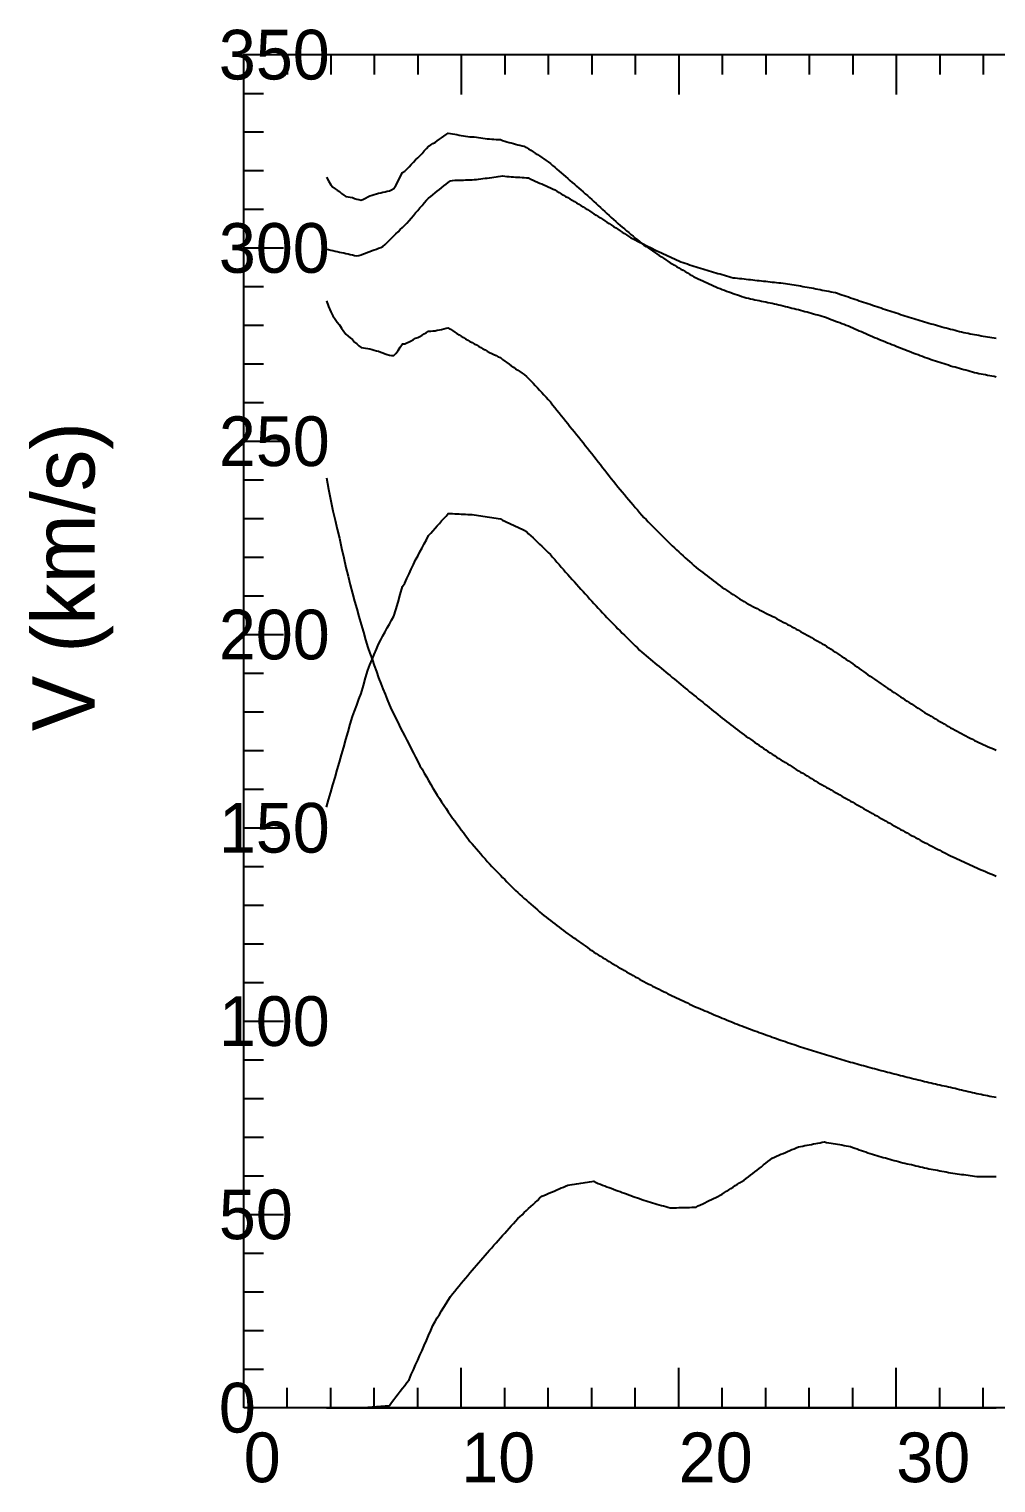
# Model space of a CAD drawing. Extents: x -35 to 291, y -35 to 244.
# Drawn here: x -34.5 to 121, y -12.1 to 221.9 of the extents above; entities that cross this region are included whole.
import ezdxf

# ---------------------------------------------------------------- set-up
doc = ezdxf.new("R2010")
doc.units = 0

msp = doc.modelspace()

# ---------------------------------------------------------------- linework, layer by layer
at = {"color": 0}
for p, q in [((7, 217.81), (7, 214.61)), ((14, 217.81), (14, 214.61)), ((21, 217.81), (21, 214.61)), ((28, 217.81), (28, 214.61)), ((35, 217.81), (35, 211.41)), ((42, 217.81), (42, 214.61)), ((49, 217.81), (49, 214.61)), ((56, 217.81), (56, 214.61)), ((63, 217.81), (63, 214.61)), ((70, 217.81), (70, 211.41)), ((77, 217.81), (77, 214.61)), ((84, 217.81), (84, 214.61)), ((91, 217.81), (91, 214.61)), ((98, 217.81), (98, 214.61)), ((105, 217.81), (105, 211.41)), ((112, 217.81), (112, 214.61)), ((119, 217.81), (119, 214.61)), ((0, 211.58), (3.2, 211.58)), ((0, 205.36), (3.2, 205.36)), ((0, 199.14), (3.2, 199.14)), ((0, 192.91), (3.2, 192.91)), ((0, 186.69), (6.4, 186.69)), ((0, 180.47), (3.2, 180.47)), ((0, 174.25), (3.2, 174.25)), ((0, 168.02), (3.2, 168.02)), ((0, 161.8), (3.2, 161.8)), ((0, 155.58), (6.4, 155.58)), ((0, 149.35), (3.2, 149.35)), ((0, 143.13), (3.2, 143.13)), ((0, 136.91), (3.2, 136.91)), ((0, 130.68), (3.2, 130.68)), ((0, 124.46), (6.4, 124.46)), ((0, 118.24), (3.2, 118.24)), ((0, 112.01), (3.2, 112.01)), ((0, 105.79), (3.2, 105.79)), ((0, 99.57), (3.2, 99.57)), ((0, 93.35), (6.4, 93.35)), ((0, 87.12), (3.2, 87.12)), ((0, 80.9), (3.2, 80.9)), ((0, 74.68), (3.2, 74.68)), ((0, 68.45), (3.2, 68.45)), ((0, 62.23), (6.4, 62.23)), ((0, 56.01), (3.2, 56.01)), ((0, 49.78), (3.2, 49.78)), ((0, 43.56), (3.2, 43.56)), ((0, 37.34), (3.2, 37.34)), ((0, 31.12), (6.4, 31.12)), ((0, 24.89), (3.2, 24.89)), ((0, 18.67), (3.2, 18.67)), ((0, 12.45), (3.2, 12.45)), ((0, 6.22), (3.2, 6.22)), ((35, 0), (35, 6.4)), ((70, 0), (70, 6.4)), ((105, 0), (105, 6.4)), ((7, 0), (7, 3.2)), ((14, 0), (14, 3.2)), ((21, 0), (21, 3.2)), ((28, 0), (28, 3.2)), ((42, 0), (42, 3.2)), ((49, 0), (49, 3.2)), ((56, 0), (56, 3.2)), ((63, 0), (63, 3.2)), ((77, 0), (77, 3.2)), ((84, 0), (84, 3.2)), ((91, 0), (91, 3.2)), ((98, 0), (98, 3.2)), ((112, 0), (112, 3.2)), ((119, 0), (119, 3.2))]:
    msp.add_line(p, q, dxfattribs=at)
msp.add_lwpolyline([(0, 0), (0, 217.81), (280, 217.81), (280, 0)], close=True, dxfattribs=at)
at = {"color": 5}
for points in [[(13.3, 198.11), (13.65, 197.48), (14, 196.87), (14.35, 196.45), (14.7, 196.2), (15.05, 195.97), (15.4, 195.76), (15.75, 195.45), (16.1, 195.19), (16.45, 194.96), (16.8, 194.9), (17.15, 194.85), (17.5, 194.81), (17.85, 194.63), (18.2, 194.54), (18.55, 194.47), (18.9, 194.4), (19.25, 194.57), (19.6, 194.73), (19.95, 194.9), (20.3, 195.09), (20.65, 195.18), (21, 195.28), (21.35, 195.39), (21.7, 195.5), (22.05, 195.59), (22.4, 195.66), (22.75, 195.73), (23.1, 195.81), (23.45, 195.89), (23.8, 196.04), (24.15, 196.25), (24.5, 196.74), (24.85, 197.44), (25.2, 198.14), (25.55, 198.86), (25.9, 199.04), (26.25, 199.39), (26.6, 199.75), (26.95, 200.12), (27.3, 200.51), (27.65, 200.9), (28, 201.18), (28.35, 201.51), (28.7, 201.91), (29.05, 202.3), (29.4, 202.7), (29.75, 203.1), (30.1, 203.29), (30.45, 203.49), (30.8, 203.69), (31.15, 203.95), (31.5, 204.19), (31.85, 204.43), (32.2, 204.68), (32.55, 204.93), (32.9, 205.18), (33.25, 205.12), (33.6, 205.05), (33.95, 204.99), (34.3, 204.93), (34.65, 204.87), (35, 204.81), (35.35, 204.75), (35.7, 204.69), (36.05, 204.64), (36.4, 204.58), (36.75, 204.58), (37.1, 204.56), (37.45, 204.5), (37.8, 204.46), (38.15, 204.41), (38.5, 204.37), (38.85, 204.32), (39.2, 204.28), (39.55, 204.24), (39.9, 204.2), (40.25, 204.19), (40.6, 204.17), (40.95, 204.16), (41.3, 204.14), (41.65, 204), (42, 203.9), (42.35, 203.8), (42.7, 203.69), (43.05, 203.59), (43.4, 203.49), (43.75, 203.39), (44.1, 203.31), (44.45, 203.22), (44.8, 203.13), (45.15, 203.05), (45.5, 202.88), (45.85, 202.65), (46.2, 202.42), (46.55, 202.19), (46.9, 201.96), (47.25, 201.73), (47.6, 201.5), (47.95, 201.27), (48.3, 201.02), (48.65, 200.78), (49, 200.53), (49.35, 200.29), (49.7, 199.97), (50.05, 199.67), (50.4, 199.37), (50.75, 199.07), (51.1, 198.77), (51.45, 198.47), (51.8, 198.17), (52.15, 197.87), (52.5, 197.55), (52.85, 197.24), (53.2, 196.94), (53.55, 196.63), (53.9, 196.33), (54.25, 196.03), (54.6, 195.72), (54.95, 195.41), (55.3, 195.11), (55.65, 194.8), (56, 194.5), (56.35, 194.19), (56.7, 193.86), (57.05, 193.53), (57.4, 193.21), (57.75, 192.89), (58.1, 192.57), (58.45, 192.24), (58.8, 191.92), (59.15, 191.6), (59.5, 191.27), (59.85, 190.95), (60.2, 190.62), (60.55, 190.33), (60.9, 190.04), (61.25, 189.75), (61.6, 189.46), (61.95, 189.17), (62.3, 188.88), (62.65, 188.59), (63, 188.29), (63.35, 188), (63.7, 187.71), (64.05, 187.42), (64.4, 187.16), (64.75, 186.92), (65.1, 186.69), (65.45, 186.45), (65.8, 186.22), (66.15, 185.98), (66.5, 185.74), (66.85, 185.5), (67.2, 185.27), (67.55, 185.03), (67.9, 184.79), (68.25, 184.55), (68.6, 184.32), (68.95, 184.12), (69.3, 183.91), (69.65, 183.71), (70, 183.5), (70.35, 183.3), (70.7, 183.09), (71.05, 182.89), (71.4, 182.68), (71.75, 182.47), (72.1, 182.27), (72.45, 182.06), (72.8, 181.86), (73.15, 181.71), (73.5, 181.55), (73.85, 181.39), (74.2, 181.23), (74.55, 181.07), (74.9, 180.92), (75.25, 180.76), (75.6, 180.6), (75.95, 180.44), (76.3, 180.29), (76.65, 180.14), (77, 179.99), (77.35, 179.88), (77.7, 179.75), (78.05, 179.63), (78.4, 179.51), (78.75, 179.38), (79.1, 179.26), (79.45, 179.14), (79.8, 179.02), (80.15, 178.9), (80.5, 178.78), (80.85, 178.68), (81.2, 178.59), (81.55, 178.52), (81.9, 178.44), (82.25, 178.36), (82.6, 178.29), (82.95, 178.21), (83.3, 178.14), (83.65, 178.07), (84, 178), (84.35, 177.93), (84.7, 177.86), (85.05, 177.8), (85.4, 177.72), (85.75, 177.63), (86.1, 177.54), (86.45, 177.46), (86.8, 177.37), (87.15, 177.28), (87.5, 177.2), (87.85, 177.11), (88.2, 177.02), (88.55, 176.94), (88.9, 176.85), (89.25, 176.78), (89.6, 176.68), (89.95, 176.58), (90.3, 176.48), (90.65, 176.39), (91, 176.29), (91.35, 176.19), (91.7, 176.09), (92.05, 175.99), (92.4, 175.9), (92.75, 175.8), (93.1, 175.7), (93.45, 175.61), (93.8, 175.47), (94.15, 175.33), (94.5, 175.2), (94.85, 175.07), (95.2, 174.93), (95.55, 174.8), (95.9, 174.67), (96.25, 174.53), (96.6, 174.4), (96.95, 174.26), (97.3, 174.13), (97.65, 173.99), (98, 173.83), (98.35, 173.68), (98.7, 173.52), (99.05, 173.37), (99.4, 173.22), (99.75, 173.06), (100.1, 172.91), (100.45, 172.75), (100.8, 172.6), (101.15, 172.45), (101.5, 172.29), (101.85, 172.15), (102.2, 172.01), (102.55, 171.87), (102.9, 171.72), (103.25, 171.58), (103.6, 171.44), (103.95, 171.3), (104.3, 171.16), (104.65, 171.02), (105, 170.87), (105.35, 170.73), (105.7, 170.59), (106.05, 170.46), (106.4, 170.32), (106.75, 170.19), (107.1, 170.05), (107.45, 169.92), (107.8, 169.78), (108.15, 169.65), (108.5, 169.52), (108.85, 169.38), (109.2, 169.25), (109.55, 169.11), (109.9, 168.99), (110.25, 168.88), (110.6, 168.76), (110.95, 168.65), (111.3, 168.54), (111.65, 168.42), (112, 168.31), (112.35, 168.19), (112.7, 168.08), (113.05, 167.96), (113.4, 167.85), (113.75, 167.73), (114.1, 167.63), (114.45, 167.54), (114.8, 167.44), (115.15, 167.34), (115.5, 167.25), (115.85, 167.15), (116.2, 167.05), (116.55, 166.95), (116.9, 166.85), (117.25, 166.75), (117.6, 166.66), (117.95, 166.57), (118.3, 166.49), (118.65, 166.43), (119, 166.36), (119.35, 166.3), (119.7, 166.23), (120.05, 166.16), (120.4, 166.1), (120.75, 166.03), (121.1, 165.97)], [(13.3, 96.65), (13.65, 97.86), (14, 99.06), (14.35, 100.27), (14.7, 101.47), (15.05, 102.68), (15.4, 103.9), (15.75, 105.12), (16.1, 106.33), (16.45, 107.56), (16.8, 108.81), (17.15, 110.05), (17.5, 111.29), (17.85, 112.13), (18.2, 113.08), (18.55, 114.03), (18.9, 114.98), (19.25, 116.27), (19.6, 117.5), (19.95, 118.74), (20.3, 119.6), (20.65, 120.43), (21, 121.26), (21.35, 122.09), (21.7, 122.92), (22.05, 123.63), (22.4, 124.26), (22.75, 124.89), (23.1, 125.52), (23.45, 126.15), (23.8, 126.77), (24.15, 127.4), (24.5, 128.41), (24.85, 129.67), (25.2, 130.93), (25.55, 132.19), (25.9, 132.74), (26.25, 133.49), (26.6, 134.24), (26.95, 134.99), (27.3, 135.74), (27.65, 136.49), (28, 137.1), (28.35, 137.76), (28.7, 138.42), (29.05, 139.07), (29.4, 139.73), (29.75, 140.39), (30.1, 140.77), (30.45, 141.17), (30.8, 141.56), (31.15, 141.96), (31.5, 142.35), (31.85, 142.75), (32.2, 143.15), (32.55, 143.54), (32.9, 143.94), (33.25, 143.95), (33.6, 143.93), (33.95, 143.91), (34.3, 143.89), (34.65, 143.87), (35, 143.85), (35.35, 143.83), (35.7, 143.82), (36.05, 143.8), (36.4, 143.78), (36.75, 143.76), (37.1, 143.74), (37.45, 143.68), (37.8, 143.63), (38.15, 143.58), (38.5, 143.52), (38.85, 143.47), (39.2, 143.41), (39.55, 143.36), (39.9, 143.31), (40.25, 143.25), (40.6, 143.2), (40.95, 143.15), (41.3, 143.09), (41.65, 142.89), (42, 142.73), (42.35, 142.57), (42.7, 142.41), (43.05, 142.25), (43.4, 142.08), (43.75, 141.92), (44.1, 141.76), (44.45, 141.6), (44.8, 141.44), (45.15, 141.27), (45.5, 141.02), (45.85, 140.68), (46.2, 140.35), (46.55, 140.01), (46.9, 139.68), (47.25, 139.34), (47.6, 139.01), (47.95, 138.67), (48.3, 138.34), (48.65, 138), (49, 137.67), (49.35, 137.33), (49.7, 136.92), (50.05, 136.52), (50.4, 136.12), (50.75, 135.72), (51.1, 135.32), (51.45, 134.92), (51.8, 134.52), (52.15, 134.12), (52.5, 133.73), (52.85, 133.33), (53.2, 132.94), (53.55, 132.55), (53.9, 132.16), (54.25, 131.78), (54.6, 131.39), (54.95, 131), (55.3, 130.61), (55.65, 130.23), (56, 129.84), (56.35, 129.45), (56.7, 129.08), (57.05, 128.71), (57.4, 128.34), (57.75, 127.96), (58.1, 127.59), (58.45, 127.22), (58.8, 126.85), (59.15, 126.48), (59.5, 126.11), (59.85, 125.74), (60.2, 125.37), (60.55, 125.03), (60.9, 124.69), (61.25, 124.35), (61.6, 124.01), (61.95, 123.67), (62.3, 123.33), (62.65, 122.98), (63, 122.64), (63.35, 122.3), (63.7, 121.96), (64.05, 121.62), (64.4, 121.33), (64.75, 121.04), (65.1, 120.74), (65.45, 120.45), (65.8, 120.16), (66.15, 119.87), (66.5, 119.58), (66.85, 119.29), (67.2, 119), (67.55, 118.71), (67.9, 118.42), (68.25, 118.13), (68.6, 117.84), (68.95, 117.56), (69.3, 117.27), (69.65, 116.98), (70, 116.7), (70.35, 116.41), (70.7, 116.12), (71.05, 115.84), (71.4, 115.55), (71.75, 115.26), (72.1, 114.98), (72.45, 114.69), (72.8, 114.41), (73.15, 114.12), (73.5, 113.84), (73.85, 113.55), (74.2, 113.27), (74.55, 112.98), (74.9, 112.7), (75.25, 112.41), (75.6, 112.13), (75.95, 111.84), (76.3, 111.56), (76.65, 111.28), (77, 111.01), (77.35, 110.74), (77.7, 110.47), (78.05, 110.21), (78.4, 109.94), (78.75, 109.67), (79.1, 109.4), (79.45, 109.13), (79.8, 108.86), (80.15, 108.59), (80.5, 108.32), (80.85, 108.07), (81.2, 107.83), (81.55, 107.59), (81.9, 107.34), (82.25, 107.1), (82.6, 106.86), (82.95, 106.61), (83.3, 106.37), (83.65, 106.13), (84, 105.89), (84.35, 105.64), (84.7, 105.4), (85.05, 105.18), (85.4, 104.96), (85.75, 104.73), (86.1, 104.51), (86.45, 104.29), (86.8, 104.07), (87.15, 103.85), (87.5, 103.63), (87.85, 103.41), (88.2, 103.19), (88.55, 102.96), (88.9, 102.74), (89.25, 102.54), (89.6, 102.33), (89.95, 102.12), (90.3, 101.91), (90.65, 101.7), (91, 101.5), (91.35, 101.29), (91.7, 101.08), (92.05, 100.87), (92.4, 100.66), (92.75, 100.45), (93.1, 100.25), (93.45, 100.05), (93.8, 99.85), (94.15, 99.65), (94.5, 99.45), (94.85, 99.25), (95.2, 99.05), (95.55, 98.85), (95.9, 98.65), (96.25, 98.45), (96.6, 98.25), (96.95, 98.05), (97.3, 97.85), (97.65, 97.65), (98, 97.45), (98.35, 97.25), (98.7, 97.06), (99.05, 96.86), (99.4, 96.66), (99.75, 96.46), (100.1, 96.26), (100.45, 96.06), (100.8, 95.86), (101.15, 95.66), (101.5, 95.46), (101.85, 95.26), (102.2, 95.07), (102.55, 94.87), (102.9, 94.67), (103.25, 94.48), (103.6, 94.28), (103.95, 94.08), (104.3, 93.89), (104.65, 93.69), (105, 93.49), (105.35, 93.3), (105.7, 93.1), (106.05, 92.91), (106.4, 92.72), (106.75, 92.52), (107.1, 92.33), (107.45, 92.13), (107.8, 91.94), (108.15, 91.75), (108.5, 91.55), (108.85, 91.36), (109.2, 91.16), (109.55, 90.97), (109.9, 90.8), (110.25, 90.62), (110.6, 90.44), (110.95, 90.26), (111.3, 90.08), (111.65, 89.91), (112, 89.73), (112.35, 89.55), (112.7, 89.37), (113.05, 89.19), (113.4, 89.02), (113.75, 88.84), (114.1, 88.68), (114.45, 88.52), (114.8, 88.35), (115.15, 88.19), (115.5, 88.03), (115.85, 87.86), (116.2, 87.7), (116.55, 87.54), (116.9, 87.37), (117.25, 87.21), (117.6, 87.05), (117.95, 86.89), (118.3, 86.75), (118.65, 86.6), (119, 86.45), (119.35, 86.3), (119.7, 86.16), (120.05, 86.01), (120.4, 85.86), (120.75, 85.71), (121.1, 85.57)]]:
    msp.add_lwpolyline(points, dxfattribs=at)
at = {"color": 9}
msp.add_lwpolyline([(13.3, 198.11), (13.65, 197.48), (14, 196.87), (14.35, 196.45), (14.7, 196.2), (15.05, 195.97), (15.4, 195.76), (15.75, 195.45), (16.1, 195.19), (16.45, 194.96), (16.8, 194.9), (17.15, 194.85), (17.5, 194.81), (17.85, 194.63), (18.2, 194.54), (18.55, 194.47), (18.9, 194.4), (19.25, 194.57), (19.6, 194.73), (19.95, 194.9), (20.3, 195.09), (20.65, 195.18), (21, 195.28), (21.35, 195.39), (21.7, 195.5), (22.05, 195.59), (22.4, 195.66), (22.75, 195.73), (23.1, 195.81), (23.45, 195.89), (23.8, 196.04), (24.15, 196.25), (24.5, 196.74), (24.85, 197.44), (25.2, 198.14), (25.55, 198.86), (25.9, 199.04), (26.25, 199.39), (26.6, 199.75), (26.95, 200.12), (27.3, 200.51), (27.65, 200.9), (28, 201.18), (28.35, 201.51), (28.7, 201.91), (29.05, 202.3), (29.4, 202.7), (29.75, 203.1), (30.1, 203.29), (30.45, 203.49), (30.8, 203.69), (31.15, 203.95), (31.5, 204.19), (31.85, 204.43), (32.2, 204.68), (32.55, 204.93), (32.9, 205.18), (33.25, 205.12), (33.6, 205.05), (33.95, 204.99), (34.3, 204.93), (34.65, 204.87), (35, 204.81), (35.35, 204.75), (35.7, 204.69), (36.05, 204.64), (36.4, 204.58), (36.75, 204.58), (37.1, 204.56), (37.45, 204.5), (37.8, 204.46), (38.15, 204.41), (38.5, 204.37), (38.85, 204.32), (39.2, 204.28), (39.55, 204.24), (39.9, 204.2), (40.25, 204.19), (40.6, 204.17), (40.95, 204.16), (41.3, 204.14), (41.65, 204), (42, 203.9), (42.35, 203.8), (42.7, 203.69), (43.05, 203.59), (43.4, 203.49), (43.75, 203.39), (44.1, 203.31), (44.45, 203.22), (44.8, 203.13), (45.15, 203.05), (45.5, 202.88), (45.85, 202.65), (46.2, 202.42), (46.55, 202.19), (46.9, 201.96), (47.25, 201.73), (47.6, 201.5), (47.95, 201.27), (48.3, 201.02), (48.65, 200.78), (49, 200.53), (49.35, 200.29), (49.7, 199.97), (50.05, 199.67), (50.4, 199.37), (50.75, 199.07), (51.1, 198.77), (51.45, 198.47), (51.8, 198.17), (52.15, 197.87), (52.5, 197.55), (52.85, 197.24), (53.2, 196.94), (53.55, 196.63), (53.9, 196.33), (54.25, 196.03), (54.6, 195.72), (54.95, 195.41), (55.3, 195.11), (55.65, 194.8), (56, 194.5), (56.35, 194.19), (56.7, 193.86), (57.05, 193.53), (57.4, 193.21), (57.75, 192.89), (58.1, 192.57), (58.45, 192.24), (58.8, 191.92), (59.15, 191.6), (59.5, 191.27), (59.85, 190.95), (60.2, 190.62), (60.55, 190.33), (60.9, 190.04), (61.25, 189.75), (61.6, 189.46), (61.95, 189.17), (62.3, 188.88), (62.65, 188.59), (63, 188.29), (63.35, 188), (63.7, 187.71), (64.05, 187.42), (64.4, 187.16), (64.75, 186.92), (65.1, 186.69), (65.45, 186.45), (65.8, 186.22), (66.15, 185.98), (66.5, 185.74), (66.85, 185.5), (67.2, 185.27), (67.55, 185.03), (67.9, 184.79), (68.25, 184.55), (68.6, 184.32), (68.95, 184.12), (69.3, 183.91), (69.65, 183.71), (70, 183.5), (70.35, 183.3), (70.7, 183.09), (71.05, 182.89), (71.4, 182.68), (71.75, 182.47), (72.1, 182.27), (72.45, 182.06), (72.8, 181.86), (73.15, 181.71), (73.5, 181.55), (73.85, 181.39), (74.2, 181.23), (74.55, 181.07), (74.9, 180.92), (75.25, 180.76), (75.6, 180.6), (75.95, 180.44), (76.3, 180.29), (76.65, 180.14), (77, 179.99), (77.35, 179.88), (77.7, 179.75), (78.05, 179.63), (78.4, 179.51), (78.75, 179.38), (79.1, 179.26), (79.45, 179.14), (79.8, 179.02), (80.15, 178.9), (80.5, 178.78), (80.85, 178.68), (81.2, 178.59), (81.55, 178.52), (81.9, 178.44), (82.25, 178.36), (82.6, 178.29), (82.95, 178.21), (83.3, 178.14), (83.65, 178.07), (84, 178), (84.35, 177.93), (84.7, 177.86), (85.05, 177.8), (85.4, 177.72), (85.75, 177.63), (86.1, 177.54), (86.45, 177.46), (86.8, 177.37), (87.15, 177.28), (87.5, 177.2), (87.85, 177.11), (88.2, 177.02), (88.55, 176.94), (88.9, 176.85), (89.25, 176.78), (89.6, 176.68), (89.95, 176.58), (90.3, 176.48), (90.65, 176.39), (91, 176.29), (91.35, 176.19), (91.7, 176.09), (92.05, 175.99), (92.4, 175.9), (92.75, 175.8), (93.1, 175.7), (93.45, 175.61), (93.8, 175.47), (94.15, 175.33), (94.5, 175.2), (94.85, 175.07), (95.2, 174.93), (95.55, 174.8), (95.9, 174.67), (96.25, 174.53), (96.6, 174.4), (96.95, 174.26), (97.3, 174.13), (97.65, 173.99), (98, 173.83), (98.35, 173.68), (98.7, 173.52), (99.05, 173.37), (99.4, 173.22), (99.75, 173.06), (100.1, 172.91), (100.45, 172.75), (100.8, 172.6), (101.15, 172.45), (101.5, 172.29), (101.85, 172.15), (102.2, 172.01), (102.55, 171.87), (102.9, 171.72), (103.25, 171.58), (103.6, 171.44), (103.95, 171.3), (104.3, 171.16), (104.65, 171.02), (105, 170.87), (105.35, 170.73), (105.7, 170.59), (106.05, 170.46), (106.4, 170.32), (106.75, 170.19), (107.1, 170.05), (107.45, 169.92), (107.8, 169.78), (108.15, 169.65), (108.5, 169.52), (108.85, 169.38), (109.2, 169.25), (109.55, 169.11), (109.9, 168.99), (110.25, 168.88), (110.6, 168.76), (110.95, 168.65), (111.3, 168.54), (111.65, 168.42), (112, 168.31), (112.35, 168.19), (112.7, 168.08), (113.05, 167.96), (113.4, 167.85), (113.75, 167.73), (114.1, 167.63), (114.45, 167.54), (114.8, 167.44), (115.15, 167.34), (115.5, 167.25), (115.85, 167.15), (116.2, 167.05), (116.55, 166.95), (116.9, 166.85), (117.25, 166.75), (117.6, 166.66), (117.95, 166.57), (118.3, 166.49), (118.65, 166.43), (119, 166.36), (119.35, 166.3), (119.7, 166.23), (120.05, 166.16), (120.4, 166.1), (120.75, 166.03), (121.1, 165.97)], dxfattribs=at)
at = {"color": 1}
for points in [[(13.3, 186.5), (13.65, 186.42), (14, 186.34), (14.35, 186.27), (14.7, 186.19), (15.05, 186.11), (15.4, 186.03), (15.75, 185.95), (16.1, 185.88), (16.45, 185.8), (16.8, 185.72), (17.15, 185.64), (17.5, 185.56), (17.85, 185.49), (18.2, 185.41), (18.55, 185.49), (18.9, 185.61), (19.25, 185.74), (19.6, 185.87), (19.95, 186), (20.3, 186.13), (20.65, 186.26), (21, 186.39), (21.35, 186.51), (21.7, 186.64), (22.05, 186.77), (22.4, 186.9), (22.75, 187.24), (23.1, 187.58), (23.45, 187.93), (23.8, 188.27), (24.15, 188.62), (24.5, 188.96), (24.85, 189.31), (25.2, 189.65), (25.55, 190), (25.9, 190.34), (26.25, 190.69), (26.6, 191.11), (26.95, 191.51), (27.3, 191.92), (27.65, 192.33), (28, 192.73), (28.35, 193.14), (28.7, 193.55), (29.05, 193.95), (29.4, 194.36), (29.75, 194.69), (30.1, 194.97), (30.45, 195.26), (30.8, 195.54), (31.15, 195.82), (31.5, 196.1), (31.85, 196.38), (32.2, 196.67), (32.55, 196.95), (32.9, 197.23), (33.25, 197.51), (33.6, 197.56), (33.95, 197.58), (34.3, 197.59), (34.65, 197.6), (35, 197.62), (35.35, 197.63), (35.7, 197.64), (36.05, 197.65), (36.4, 197.67), (36.75, 197.68), (37.1, 197.69), (37.45, 197.71), (37.8, 197.76), (38.15, 197.8), (38.5, 197.85), (38.85, 197.9), (39.2, 197.95), (39.55, 198), (39.9, 198.04), (40.25, 198.09), (40.6, 198.14), (40.95, 198.19), (41.3, 198.23), (41.65, 198.28), (42, 198.24), (42.35, 198.21), (42.7, 198.19), (43.05, 198.16), (43.4, 198.14), (43.75, 198.11), (44.1, 198.09), (44.45, 198.07), (44.8, 198.04), (45.15, 198.02), (45.5, 197.99), (45.85, 197.97), (46.2, 197.75), (46.55, 197.6), (46.9, 197.45), (47.25, 197.29), (47.6, 197.14), (47.95, 196.99), (48.3, 196.83), (48.65, 196.68), (49, 196.53), (49.35, 196.37), (49.7, 196.22), (50.05, 196.03), (50.4, 195.82), (50.75, 195.62), (51.1, 195.41), (51.45, 195.2), (51.8, 194.99), (52.15, 194.79), (52.5, 194.58), (52.85, 194.37), (53.2, 194.17), (53.55, 193.96), (53.9, 193.75), (54.25, 193.53), (54.6, 193.31), (54.95, 193.09), (55.3, 192.86), (55.65, 192.64), (56, 192.42), (56.35, 192.2), (56.7, 191.97), (57.05, 191.75), (57.4, 191.53), (57.75, 191.31), (58.1, 191.08), (58.45, 190.85), (58.8, 190.62), (59.15, 190.39), (59.5, 190.16), (59.85, 189.93), (60.2, 189.7), (60.55, 189.47), (60.9, 189.24), (61.25, 189.01), (61.6, 188.78), (61.95, 188.55), (62.3, 188.32), (62.65, 188.16), (63, 187.99), (63.35, 187.81), (63.7, 187.64), (64.05, 187.46), (64.4, 187.29), (64.75, 187.11), (65.1, 186.94), (65.45, 186.76), (65.8, 186.59), (66.15, 186.41), (66.5, 186.24), (66.85, 186.08), (67.2, 185.92), (67.55, 185.76), (67.9, 185.6), (68.25, 185.43), (68.6, 185.27), (68.95, 185.11), (69.3, 184.95), (69.65, 184.79), (70, 184.62), (70.35, 184.46), (70.7, 184.34), (71.05, 184.23), (71.4, 184.11), (71.75, 184), (72.1, 183.89), (72.45, 183.78), (72.8, 183.67), (73.15, 183.56), (73.5, 183.45), (73.85, 183.33), (74.2, 183.22), (74.55, 183.11), (74.9, 183.01), (75.25, 182.91), (75.6, 182.81), (75.95, 182.71), (76.3, 182.6), (76.65, 182.5), (77, 182.4), (77.35, 182.3), (77.7, 182.2), (78.05, 182.1), (78.4, 182), (78.75, 181.9), (79.1, 181.86), (79.45, 181.82), (79.8, 181.79), (80.15, 181.75), (80.5, 181.71), (80.85, 181.67), (81.2, 181.63), (81.55, 181.59), (81.9, 181.55), (82.25, 181.51), (82.6, 181.47), (82.95, 181.43), (83.3, 181.4), (83.65, 181.36), (84, 181.32), (84.35, 181.28), (84.7, 181.25), (85.05, 181.21), (85.4, 181.17), (85.75, 181.13), (86.1, 181.1), (86.45, 181.06), (86.8, 181.02), (87.15, 180.97), (87.5, 180.91), (87.85, 180.86), (88.2, 180.8), (88.55, 180.74), (88.9, 180.68), (89.25, 180.63), (89.6, 180.57), (89.95, 180.51), (90.3, 180.45), (90.65, 180.39), (91, 180.34), (91.35, 180.27), (91.7, 180.2), (92.05, 180.13), (92.4, 180.06), (92.75, 179.99), (93.1, 179.92), (93.45, 179.85), (93.8, 179.78), (94.15, 179.71), (94.5, 179.65), (94.85, 179.58), (95.2, 179.51), (95.55, 179.39), (95.9, 179.27), (96.25, 179.15), (96.6, 179.03), (96.95, 178.92), (97.3, 178.8), (97.65, 178.68), (98, 178.56), (98.35, 178.44), (98.7, 178.32), (99.05, 178.2), (99.4, 178.09), (99.75, 177.97), (100.1, 177.85), (100.45, 177.73), (100.8, 177.62), (101.15, 177.5), (101.5, 177.38), (101.85, 177.27), (102.2, 177.15), (102.55, 177.03), (102.9, 176.91), (103.25, 176.8), (103.6, 176.68), (103.95, 176.57), (104.3, 176.46), (104.65, 176.34), (105, 176.23), (105.35, 176.12), (105.7, 176), (106.05, 175.89), (106.4, 175.78), (106.75, 175.67), (107.1, 175.55), (107.45, 175.44), (107.8, 175.33), (108.15, 175.23), (108.5, 175.12), (108.85, 175.02), (109.2, 174.92), (109.55, 174.81), (109.9, 174.71), (110.25, 174.6), (110.6, 174.5), (110.95, 174.4), (111.3, 174.29), (111.65, 174.19), (112, 174.09), (112.35, 174), (112.7, 173.91), (113.05, 173.81), (113.4, 173.72), (113.75, 173.63), (114.1, 173.54), (114.45, 173.44), (114.8, 173.35), (115.15, 173.26), (115.5, 173.17), (115.85, 173.07), (116.2, 173.01), (116.55, 172.95), (116.9, 172.88), (117.25, 172.82), (117.6, 172.75), (117.95, 172.69), (118.3, 172.63), (118.65, 172.56), (119, 172.5), (119.35, 172.44), (119.7, 172.37), (120.05, 172.31), (120.4, 172.26), (120.75, 172.21), (121.1, 172.16)], [(13.3, 178.19), (13.65, 177.29), (14, 176.42), (14.35, 175.76), (14.7, 175.25), (15.05, 174.77), (15.4, 174.31), (15.75, 173.77), (16.1, 173.26), (16.45, 172.8), (16.8, 172.51), (17.15, 172.22), (17.5, 171.95), (17.85, 171.55), (18.2, 171.23), (18.55, 170.93), (18.9, 170.65), (19.25, 170.6), (19.6, 170.54), (19.95, 170.5), (20.3, 170.47), (20.65, 170.35), (21, 170.24), (21.35, 170.14), (21.7, 170.05), (22.05, 169.93), (22.4, 169.8), (22.75, 169.67), (23.1, 169.54), (23.45, 169.43), (23.8, 169.39), (24.15, 169.39), (24.5, 169.69), (24.85, 170.2), (25.2, 170.71), (25.55, 171.24), (25.9, 171.24), (26.25, 171.4), (26.6, 171.57), (26.95, 171.76), (27.3, 171.96), (27.65, 172.16), (28, 172.27), (28.35, 172.42), (28.7, 172.64), (29.05, 172.85), (29.4, 173.07), (29.75, 173.3), (30.1, 173.31), (30.45, 173.34), (30.8, 173.37), (31.15, 173.45), (31.5, 173.52), (31.85, 173.59), (32.2, 173.67), (32.55, 173.76), (32.9, 173.84), (33.25, 173.61), (33.6, 173.38), (33.95, 173.15), (34.3, 172.93), (34.65, 172.71), (35, 172.48), (35.35, 172.26), (35.7, 172.05), (36.05, 171.83), (36.4, 171.62), (36.75, 171.45), (37.1, 171.28), (37.45, 171.07), (37.8, 170.86), (38.15, 170.66), (38.5, 170.46), (38.85, 170.27), (39.2, 170.07), (39.55, 169.88), (39.9, 169.69), (40.25, 169.52), (40.6, 169.36), (40.95, 169.19), (41.3, 169.03), (41.65, 168.74), (42, 168.49), (42.35, 168.24), (42.7, 167.99), (43.05, 167.74), (43.4, 167.5), (43.75, 167.25), (44.1, 167.03), (44.45, 166.79), (44.8, 166.56), (45.15, 166.33), (45.5, 166.02), (45.85, 165.65), (46.2, 165.28), (46.55, 164.91), (46.9, 164.54), (47.25, 164.17), (47.6, 163.8), (47.95, 163.43), (48.3, 163.05), (48.65, 162.67), (49, 162.29), (49.35, 161.9), (49.7, 161.45), (50.05, 161.02), (50.4, 160.58), (50.75, 160.15), (51.1, 159.71), (51.45, 159.28), (51.8, 158.85), (52.15, 158.41), (52.5, 157.97), (52.85, 157.52), (53.2, 157.09), (53.55, 156.65), (53.9, 156.22), (54.25, 155.78), (54.6, 155.35), (54.95, 154.91), (55.3, 154.48), (55.65, 154.04), (56, 153.61), (56.35, 153.18), (56.7, 152.71), (57.05, 152.27), (57.4, 151.82), (57.75, 151.37), (58.1, 150.92), (58.45, 150.47), (58.8, 150.02), (59.15, 149.57), (59.5, 149.13), (59.85, 148.68), (60.2, 148.23), (60.55, 147.82), (60.9, 147.41), (61.25, 146.99), (61.6, 146.58), (61.95, 146.17), (62.3, 145.75), (62.65, 145.34), (63, 144.93), (63.35, 144.51), (63.7, 144.1), (64.05, 143.69), (64.4, 143.31), (64.75, 142.96), (65.1, 142.6), (65.45, 142.25), (65.8, 141.89), (66.15, 141.54), (66.5, 141.19), (66.85, 140.83), (67.2, 140.48), (67.55, 140.12), (67.9, 139.77), (68.25, 139.41), (68.6, 139.06), (68.95, 138.75), (69.3, 138.43), (69.65, 138.11), (70, 137.79), (70.35, 137.47), (70.7, 137.15), (71.05, 136.83), (71.4, 136.51), (71.75, 136.19), (72.1, 135.87), (72.45, 135.55), (72.8, 135.24), (73.15, 134.98), (73.5, 134.71), (73.85, 134.44), (74.2, 134.17), (74.55, 133.9), (74.9, 133.63), (75.25, 133.36), (75.6, 133.09), (75.95, 132.83), (76.3, 132.56), (76.65, 132.3), (77, 132.05), (77.35, 131.82), (77.7, 131.59), (78.05, 131.36), (78.4, 131.13), (78.75, 130.9), (79.1, 130.67), (79.45, 130.44), (79.8, 130.21), (80.15, 129.98), (80.5, 129.76), (80.85, 129.55), (81.2, 129.36), (81.55, 129.17), (81.9, 128.99), (82.25, 128.81), (82.6, 128.63), (82.95, 128.45), (83.3, 128.27), (83.65, 128.1), (84, 127.92), (84.35, 127.74), (84.7, 127.57), (85.05, 127.41), (85.4, 127.23), (85.75, 127.04), (86.1, 126.84), (86.45, 126.65), (86.8, 126.47), (87.15, 126.28), (87.5, 126.09), (87.85, 125.9), (88.2, 125.71), (88.55, 125.52), (88.9, 125.34), (89.25, 125.16), (89.6, 124.96), (89.95, 124.76), (90.3, 124.56), (90.65, 124.36), (91, 124.17), (91.35, 123.97), (91.7, 123.77), (92.05, 123.57), (92.4, 123.37), (92.75, 123.18), (93.1, 122.98), (93.45, 122.79), (93.8, 122.55), (94.15, 122.32), (94.5, 122.09), (94.85, 121.85), (95.2, 121.62), (95.55, 121.39), (95.9, 121.16), (96.25, 120.93), (96.6, 120.7), (96.95, 120.46), (97.3, 120.23), (97.65, 119.99), (98, 119.74), (98.35, 119.49), (98.7, 119.24), (99.05, 118.99), (99.4, 118.74), (99.75, 118.49), (100.1, 118.24), (100.45, 117.99), (100.8, 117.74), (101.15, 117.49), (101.5, 117.25), (101.85, 117.01), (102.2, 116.77), (102.55, 116.54), (102.9, 116.3), (103.25, 116.06), (103.6, 115.83), (103.95, 115.59), (104.3, 115.36), (104.65, 115.12), (105, 114.89), (105.35, 114.65), (105.7, 114.42), (106.05, 114.19), (106.4, 113.96), (106.75, 113.74), (107.1, 113.51), (107.45, 113.28), (107.8, 113.06), (108.15, 112.83), (108.5, 112.6), (108.85, 112.38), (109.2, 112.15), (109.55, 111.92), (109.9, 111.71), (110.25, 111.51), (110.6, 111.3), (110.95, 111.1), (111.3, 110.89), (111.65, 110.69), (112, 110.48), (112.35, 110.28), (112.7, 110.07), (113.05, 109.87), (113.4, 109.66), (113.75, 109.46), (114.1, 109.27), (114.45, 109.08), (114.8, 108.9), (115.15, 108.71), (115.5, 108.52), (115.85, 108.34), (116.2, 108.15), (116.55, 107.96), (116.9, 107.78), (117.25, 107.59), (117.6, 107.4), (117.95, 107.22), (118.3, 107.06), (118.65, 106.91), (119, 106.76), (119.35, 106.6), (119.7, 106.45), (120.05, 106.3), (120.4, 106.15), (120.75, 105.99), (121.1, 105.84)]]:
    msp.add_lwpolyline(points, dxfattribs=at)
at = {"color": 2}
msp.add_lwpolyline([(13.3, 178.19), (13.65, 177.29), (14, 176.42), (14.35, 175.76), (14.7, 175.25), (15.05, 174.77), (15.4, 174.31), (15.75, 173.77), (16.1, 173.26), (16.45, 172.8), (16.8, 172.51), (17.15, 172.22), (17.5, 171.95), (17.85, 171.55), (18.2, 171.23), (18.55, 170.93), (18.9, 170.65), (19.25, 170.6), (19.6, 170.54), (19.95, 170.5), (20.3, 170.47), (20.65, 170.35), (21, 170.24), (21.35, 170.14), (21.7, 170.05), (22.05, 169.93), (22.4, 169.8), (22.75, 169.67), (23.1, 169.54), (23.45, 169.43), (23.8, 169.39), (24.15, 169.39), (24.5, 169.69), (24.85, 170.2), (25.2, 170.71), (25.55, 171.24), (25.9, 171.24), (26.25, 171.4), (26.6, 171.57), (26.95, 171.76), (27.3, 171.96), (27.65, 172.16), (28, 172.27), (28.35, 172.42), (28.7, 172.64), (29.05, 172.85), (29.4, 173.07), (29.75, 173.3), (30.1, 173.31), (30.45, 173.34), (30.8, 173.37), (31.15, 173.45), (31.5, 173.52), (31.85, 173.59), (32.2, 173.67), (32.55, 173.76), (32.9, 173.84), (33.25, 173.61), (33.6, 173.38), (33.95, 173.15), (34.3, 172.93), (34.65, 172.71), (35, 172.48), (35.35, 172.26), (35.7, 172.05), (36.05, 171.83), (36.4, 171.62), (36.75, 171.45), (37.1, 171.28), (37.45, 171.07), (37.8, 170.86), (38.15, 170.66), (38.5, 170.46), (38.85, 170.27), (39.2, 170.07), (39.55, 169.88), (39.9, 169.69), (40.25, 169.52), (40.6, 169.36), (40.95, 169.19), (41.3, 169.03), (41.65, 168.74), (42, 168.49), (42.35, 168.24), (42.7, 167.99), (43.05, 167.74), (43.4, 167.5), (43.75, 167.25), (44.1, 167.03), (44.45, 166.79), (44.8, 166.56), (45.15, 166.33), (45.5, 166.02), (45.85, 165.65), (46.2, 165.28), (46.55, 164.91), (46.9, 164.54), (47.25, 164.17), (47.6, 163.8), (47.95, 163.43), (48.3, 163.05), (48.65, 162.67), (49, 162.29), (49.35, 161.9), (49.7, 161.45), (50.05, 161.02), (50.4, 160.58), (50.75, 160.15), (51.1, 159.71), (51.45, 159.28), (51.8, 158.85), (52.15, 158.41), (52.5, 157.97), (52.85, 157.52), (53.2, 157.09), (53.55, 156.65), (53.9, 156.22), (54.25, 155.78), (54.6, 155.35), (54.95, 154.91), (55.3, 154.48), (55.65, 154.04), (56, 153.61), (56.35, 153.18), (56.7, 152.71), (57.05, 152.27), (57.4, 151.82), (57.75, 151.37), (58.1, 150.92), (58.45, 150.47), (58.8, 150.02), (59.15, 149.57), (59.5, 149.13), (59.85, 148.68), (60.2, 148.23), (60.55, 147.82), (60.9, 147.41), (61.25, 146.99), (61.6, 146.58), (61.95, 146.17), (62.3, 145.75), (62.65, 145.34), (63, 144.93), (63.35, 144.51), (63.7, 144.1), (64.05, 143.69), (64.4, 143.31), (64.75, 142.96), (65.1, 142.6), (65.45, 142.25), (65.8, 141.89), (66.15, 141.54), (66.5, 141.19), (66.85, 140.83), (67.2, 140.48), (67.55, 140.12), (67.9, 139.77), (68.25, 139.41), (68.6, 139.06), (68.95, 138.75), (69.3, 138.43), (69.65, 138.11), (70, 137.79), (70.35, 137.47), (70.7, 137.15), (71.05, 136.83), (71.4, 136.51), (71.75, 136.19), (72.1, 135.87), (72.45, 135.55), (72.8, 135.24), (73.15, 134.98), (73.5, 134.71), (73.85, 134.44), (74.2, 134.17), (74.55, 133.9), (74.9, 133.63), (75.25, 133.36), (75.6, 133.09), (75.95, 132.83), (76.3, 132.56), (76.65, 132.3), (77, 132.05), (77.35, 131.82), (77.7, 131.59), (78.05, 131.36), (78.4, 131.13), (78.75, 130.9), (79.1, 130.67), (79.45, 130.44), (79.8, 130.21), (80.15, 129.98), (80.5, 129.76), (80.85, 129.55), (81.2, 129.36), (81.55, 129.17), (81.9, 128.99), (82.25, 128.81), (82.6, 128.63), (82.95, 128.45), (83.3, 128.27), (83.65, 128.1), (84, 127.92), (84.35, 127.74), (84.7, 127.57), (85.05, 127.41), (85.4, 127.23), (85.75, 127.04), (86.1, 126.84), (86.45, 126.65), (86.8, 126.47), (87.15, 126.28), (87.5, 126.09), (87.85, 125.9), (88.2, 125.71), (88.55, 125.52), (88.9, 125.34), (89.25, 125.16), (89.6, 124.96), (89.95, 124.76), (90.3, 124.56), (90.65, 124.36), (91, 124.17), (91.35, 123.97), (91.7, 123.77), (92.05, 123.57), (92.4, 123.37), (92.75, 123.18), (93.1, 122.98), (93.45, 122.79), (93.8, 122.55), (94.15, 122.32), (94.5, 122.09), (94.85, 121.85), (95.2, 121.62), (95.55, 121.39), (95.9, 121.16), (96.25, 120.93), (96.6, 120.7), (96.95, 120.46), (97.3, 120.23), (97.65, 119.99), (98, 119.74), (98.35, 119.49), (98.7, 119.24), (99.05, 118.99), (99.4, 118.74), (99.75, 118.49), (100.1, 118.24), (100.45, 117.99), (100.8, 117.74), (101.15, 117.49), (101.5, 117.25), (101.85, 117.01), (102.2, 116.77), (102.55, 116.54), (102.9, 116.3), (103.25, 116.06), (103.6, 115.83), (103.95, 115.59), (104.3, 115.36), (104.65, 115.12), (105, 114.89), (105.35, 114.65), (105.7, 114.42), (106.05, 114.19), (106.4, 113.96), (106.75, 113.74), (107.1, 113.51), (107.45, 113.28), (107.8, 113.06), (108.15, 112.83), (108.5, 112.6), (108.85, 112.38), (109.2, 112.15), (109.55, 111.92), (109.9, 111.71), (110.25, 111.51), (110.6, 111.3), (110.95, 111.1), (111.3, 110.89), (111.65, 110.69), (112, 110.48), (112.35, 110.28), (112.7, 110.07), (113.05, 109.87), (113.4, 109.66), (113.75, 109.46), (114.1, 109.27), (114.45, 109.08), (114.8, 108.9), (115.15, 108.71), (115.5, 108.52), (115.85, 108.34), (116.2, 108.15), (116.55, 107.96), (116.9, 107.78), (117.25, 107.59), (117.6, 107.4), (117.95, 107.22), (118.3, 107.06), (118.65, 106.91), (119, 106.76), (119.35, 106.6), (119.7, 106.45), (120.05, 106.3), (120.4, 106.15), (120.75, 105.99), (121.1, 105.84)], dxfattribs=at)
at = {"color": 6}
for points in [[(13.3, 149.7), (13.65, 147.84), (14, 145.99), (14.35, 144.35), (14.7, 142.89), (15.05, 141.43), (15.4, 139.97), (15.75, 138.37), (16.1, 136.8), (16.45, 135.23), (16.8, 133.86), (17.15, 132.47), (17.5, 131.08), (17.85, 129.82), (18.2, 128.58), (18.55, 127.34), (18.9, 126.09), (19.25, 124.85), (19.6, 123.6), (19.95, 122.35), (20.3, 121.47), (20.65, 120.48), (21, 119.49), (21.35, 118.5), (21.7, 117.51), (22.05, 116.58), (22.4, 115.71), (22.75, 114.85), (23.1, 113.98), (23.45, 113.11), (23.8, 112.34), (24.15, 111.63), (24.5, 110.93), (24.85, 110.22), (25.2, 109.52), (25.55, 108.82), (25.9, 108.11), (26.25, 107.43), (26.6, 106.74), (26.95, 106.06), (27.3, 105.38), (27.65, 104.7), (28, 104.02), (28.35, 103.34), (28.7, 102.76), (29.05, 102.15), (29.4, 101.55), (29.75, 100.94), (30.1, 100.33), (30.45, 99.73), (30.8, 99.12), (31.15, 98.61), (31.5, 98.08), (31.85, 97.54), (32.2, 97), (32.55, 96.47), (32.9, 95.93), (33.25, 95.4), (33.6, 94.92), (33.95, 94.45), (34.3, 93.98), (34.65, 93.51), (35, 93.04), (35.35, 92.57), (35.7, 92.1), (36.05, 91.63), (36.4, 91.16), (36.75, 90.77), (37.1, 90.37), (37.45, 89.96), (37.8, 89.56), (38.15, 89.16), (38.5, 88.75), (38.85, 88.35), (39.2, 87.94), (39.55, 87.54), (39.9, 87.14), (40.25, 86.79), (40.6, 86.43), (40.95, 86.08), (41.3, 85.72), (41.65, 85.37), (42, 85.01), (42.35, 84.66), (42.7, 84.3), (43.05, 83.95), (43.4, 83.59), (43.75, 83.24), (44.1, 82.92), (44.45, 82.61), (44.8, 82.3), (45.15, 81.99), (45.5, 81.68), (45.85, 81.37), (46.2, 81.06), (46.55, 80.75), (46.9, 80.44), (47.25, 80.13), (47.6, 79.82), (47.95, 79.51), (48.3, 79.25), (48.65, 78.98), (49, 78.71), (49.35, 78.45), (49.7, 78.18), (50.05, 77.91), (50.4, 77.64), (50.75, 77.37), (51.1, 77.11), (51.45, 76.84), (51.8, 76.57), (52.15, 76.3), (52.5, 76.06), (52.85, 75.81), (53.2, 75.56), (53.55, 75.31), (53.9, 75.07), (54.25, 74.82), (54.6, 74.57), (54.95, 74.32), (55.3, 74.07), (55.65, 73.82), (56, 73.57), (56.35, 73.32), (56.7, 73.12), (57.05, 72.91), (57.4, 72.69), (57.75, 72.48), (58.1, 72.26), (58.45, 72.05), (58.8, 71.83), (59.15, 71.61), (59.5, 71.4), (59.85, 71.18), (60.2, 70.97), (60.55, 70.76), (60.9, 70.57), (61.25, 70.37), (61.6, 70.17), (61.95, 69.97), (62.3, 69.77), (62.65, 69.57), (63, 69.38), (63.35, 69.18), (63.7, 68.98), (64.05, 68.78), (64.4, 68.58), (64.75, 68.4), (65.1, 68.23), (65.45, 68.05), (65.8, 67.88), (66.15, 67.7), (66.5, 67.52), (66.85, 67.35), (67.2, 67.17), (67.55, 66.99), (67.9, 66.82), (68.25, 66.64), (68.6, 66.46), (68.95, 66.3), (69.3, 66.13), (69.65, 65.97), (70, 65.8), (70.35, 65.64), (70.7, 65.48), (71.05, 65.31), (71.4, 65.15), (71.75, 64.98), (72.1, 64.82), (72.45, 64.65), (72.8, 64.49), (73.15, 64.34), (73.5, 64.19), (73.85, 64.04), (74.2, 63.89), (74.55, 63.75), (74.9, 63.6), (75.25, 63.45), (75.6, 63.3), (75.95, 63.15), (76.3, 63), (76.65, 62.85), (77, 62.7), (77.35, 62.57), (77.7, 62.43), (78.05, 62.29), (78.4, 62.15), (78.75, 62.01), (79.1, 61.87), (79.45, 61.74), (79.8, 61.6), (80.15, 61.46), (80.5, 61.32), (80.85, 61.18), (81.2, 61.05), (81.55, 60.92), (81.9, 60.79), (82.25, 60.67), (82.6, 60.54), (82.95, 60.41), (83.3, 60.29), (83.65, 60.16), (84, 60.03), (84.35, 59.9), (84.7, 59.78), (85.05, 59.65), (85.4, 59.53), (85.75, 59.41), (86.1, 59.29), (86.45, 59.17), (86.8, 59.05), (87.15, 58.93), (87.5, 58.81), (87.85, 58.69), (88.2, 58.57), (88.55, 58.45), (88.9, 58.33), (89.25, 58.21), (89.6, 58.1), (89.95, 57.99), (90.3, 57.88), (90.65, 57.77), (91, 57.66), (91.35, 57.55), (91.7, 57.44), (92.05, 57.33), (92.4, 57.22), (92.75, 57.11), (93.1, 57), (93.45, 56.89), (93.8, 56.79), (94.15, 56.68), (94.5, 56.58), (94.85, 56.47), (95.2, 56.37), (95.55, 56.27), (95.9, 56.16), (96.25, 56.06), (96.6, 55.95), (96.95, 55.85), (97.3, 55.75), (97.65, 55.64), (98, 55.55), (98.35, 55.45), (98.7, 55.35), (99.05, 55.26), (99.4, 55.16), (99.75, 55.06), (100.1, 54.97), (100.45, 54.87), (100.8, 54.77), (101.15, 54.68), (101.5, 54.58), (101.85, 54.49), (102.2, 54.39), (102.55, 54.3), (102.9, 54.21), (103.25, 54.12), (103.6, 54.03), (103.95, 53.94), (104.3, 53.85), (104.65, 53.76), (105, 53.67), (105.35, 53.57), (105.7, 53.48), (106.05, 53.4), (106.4, 53.31), (106.75, 53.22), (107.1, 53.14), (107.45, 53.05), (107.8, 52.96), (108.15, 52.88), (108.5, 52.79), (108.85, 52.7), (109.2, 52.62), (109.55, 52.53), (109.9, 52.44), (110.25, 52.36), (110.6, 52.28), (110.95, 52.2), (111.3, 52.12), (111.65, 52.04), (112, 51.97), (112.35, 51.89), (112.7, 51.81), (113.05, 51.73), (113.4, 51.65), (113.75, 51.57), (114.1, 51.49), (114.45, 51.41), (114.8, 51.33), (115.15, 51.24), (115.5, 51.16), (115.85, 51.08), (116.2, 51), (116.55, 50.92), (116.9, 50.84), (117.25, 50.76), (117.6, 50.68), (117.95, 50.6), (118.3, 50.52), (118.65, 50.45), (119, 50.38), (119.35, 50.31), (119.7, 50.24), (120.05, 50.17), (120.4, 50.11), (120.75, 50.04), (121.1, 49.97)], [(13.3, 0), (13.65, 0), (14, 0), (14.35, 0), (14.7, 0), (15.05, 0), (15.4, 0), (15.75, 0), (16.1, 0), (16.45, 0), (16.8, 0), (17.15, 0), (17.5, 0), (17.85, 0), (18.2, 0), (18.55, 0), (18.9, 0), (19.25, 0.02), (19.6, 0.04), (19.95, 0.07), (20.3, 0.1), (20.65, 0.12), (21, 0.15), (21.35, 0.18), (21.7, 0.2), (22.05, 0.23), (22.4, 0.25), (22.75, 0.28), (23.1, 0.31), (23.45, 0.33), (23.8, 0.85), (24.15, 1.31), (24.5, 1.76), (24.85, 2.22), (25.2, 2.67), (25.55, 3.12), (25.9, 3.58), (26.25, 4.03), (26.6, 4.48), (26.95, 5.34), (27.3, 6.11), (27.65, 6.89), (28, 7.67), (28.35, 8.44), (28.7, 9.22), (29.05, 10.01), (29.4, 10.81), (29.75, 11.61), (30.1, 12.41), (30.45, 13.22), (30.8, 13.87), (31.15, 14.45), (31.5, 15.02), (31.85, 15.6), (32.2, 16.17), (32.55, 16.75), (32.9, 17.32), (33.25, 17.9), (33.6, 18.34), (33.95, 18.76), (34.3, 19.18), (34.65, 19.6), (35, 20.02), (35.35, 20.45), (35.7, 20.87), (36.05, 21.29), (36.4, 21.71), (36.75, 22.13), (37.1, 22.53), (37.45, 22.93), (37.8, 23.34), (38.15, 23.74), (38.5, 24.14), (38.85, 24.55), (39.2, 24.95), (39.55, 25.35), (39.9, 25.75), (40.25, 26.16), (40.6, 26.55), (40.95, 26.93), (41.3, 27.32), (41.65, 27.71), (42, 28.1), (42.35, 28.49), (42.7, 28.88), (43.05, 29.27), (43.4, 29.65), (43.75, 30.04), (44.1, 30.43), (44.45, 30.74), (44.8, 31.07), (45.15, 31.4), (45.5, 31.73), (45.85, 32.05), (46.2, 32.38), (46.55, 32.71), (46.9, 33.04), (47.25, 33.37), (47.6, 33.7), (47.95, 34.03), (48.3, 34.17), (48.65, 34.32), (49, 34.47), (49.35, 34.62), (49.7, 34.77), (50.05, 34.92), (50.4, 35.07), (50.75, 35.22), (51.1, 35.37), (51.45, 35.52), (51.8, 35.67), (52.15, 35.82), (52.5, 35.85), (52.85, 35.91), (53.2, 35.96), (53.55, 36.02), (53.9, 36.07), (54.25, 36.13), (54.6, 36.18), (54.95, 36.24), (55.3, 36.29), (55.65, 36.35), (56, 36.4), (56.35, 36.46), (56.7, 36.24), (57.05, 36.11), (57.4, 35.97), (57.75, 35.84), (58.1, 35.71), (58.45, 35.57), (58.8, 35.44), (59.15, 35.31), (59.5, 35.17), (59.85, 35.04), (60.2, 34.91), (60.55, 34.78), (60.9, 34.65), (61.25, 34.53), (61.6, 34.4), (61.95, 34.28), (62.3, 34.15), (62.65, 34.02), (63, 33.9), (63.35, 33.77), (63.7, 33.65), (64.05, 33.52), (64.4, 33.4), (64.75, 33.29), (65.1, 33.19), (65.45, 33.08), (65.8, 32.98), (66.15, 32.88), (66.5, 32.78), (66.85, 32.67), (67.2, 32.57), (67.55, 32.47), (67.9, 32.37), (68.25, 32.26), (68.6, 32.16), (68.95, 32.18), (69.3, 32.19), (69.65, 32.19), (70, 32.2), (70.35, 32.21), (70.7, 32.22), (71.05, 32.23), (71.4, 32.24), (71.75, 32.25), (72.1, 32.26), (72.45, 32.26), (72.8, 32.27), (73.15, 32.49), (73.5, 32.66), (73.85, 32.83), (74.2, 33), (74.55, 33.17), (74.9, 33.34), (75.25, 33.51), (75.6, 33.68), (75.95, 33.85), (76.3, 34.02), (76.65, 34.2), (77, 34.37), (77.35, 34.62), (77.7, 34.84), (78.05, 35.07), (78.4, 35.29), (78.75, 35.52), (79.1, 35.75), (79.45, 35.97), (79.8, 36.2), (80.15, 36.42), (80.5, 36.65), (80.85, 36.87), (81.2, 37.14), (81.55, 37.41), (81.9, 37.69), (82.25, 37.96), (82.6, 38.24), (82.95, 38.52), (83.3, 38.79), (83.65, 39.07), (84, 39.35), (84.35, 39.62), (84.7, 39.9), (85.05, 40.17), (85.4, 40.34), (85.75, 40.49), (86.1, 40.64), (86.45, 40.79), (86.8, 40.94), (87.15, 41.09), (87.5, 41.24), (87.85, 41.39), (88.2, 41.54), (88.55, 41.69), (88.9, 41.84), (89.25, 41.99), (89.6, 42.05), (89.95, 42.12), (90.3, 42.19), (90.65, 42.26), (91, 42.32), (91.35, 42.39), (91.7, 42.46), (92.05, 42.53), (92.4, 42.6), (92.75, 42.66), (93.1, 42.73), (93.45, 42.8), (93.8, 42.7), (94.15, 42.64), (94.5, 42.58), (94.85, 42.52), (95.2, 42.46), (95.55, 42.41), (95.9, 42.35), (96.25, 42.29), (96.6, 42.23), (96.95, 42.17), (97.3, 42.11), (97.65, 42.02), (98, 41.9), (98.35, 41.77), (98.7, 41.65), (99.05, 41.53), (99.4, 41.41), (99.75, 41.29), (100.1, 41.17), (100.45, 41.05), (100.8, 40.92), (101.15, 40.8), (101.5, 40.68), (101.85, 40.58), (102.2, 40.48), (102.55, 40.39), (102.9, 40.29), (103.25, 40.2), (103.6, 40.1), (103.95, 40.01), (104.3, 39.91), (104.65, 39.81), (105, 39.72), (105.35, 39.62), (105.7, 39.53), (106.05, 39.44), (106.4, 39.36), (106.75, 39.28), (107.1, 39.2), (107.45, 39.12), (107.8, 39.03), (108.15, 38.95), (108.5, 38.87), (108.85, 38.79), (109.2, 38.7), (109.55, 38.62), (109.9, 38.54), (110.25, 38.47), (110.6, 38.41), (110.95, 38.34), (111.3, 38.27), (111.65, 38.21), (112, 38.14), (112.35, 38.07), (112.7, 38.01), (113.05, 37.94), (113.4, 37.87), (113.75, 37.81), (114.1, 37.74), (114.45, 37.7), (114.8, 37.66), (115.15, 37.61), (115.5, 37.56), (115.85, 37.52), (116.2, 37.47), (116.55, 37.42), (116.9, 37.38), (117.25, 37.33), (117.6, 37.29), (117.95, 37.24), (118.3, 37.22), (118.65, 37.22), (119, 37.21), (119.35, 37.21), (119.7, 37.21), (120.05, 37.21), (120.4, 37.21), (120.75, 37.21), (121.1, 37.21)]]:
    msp.add_lwpolyline(points, dxfattribs=at)
at = {"color": 4}
msp.add_lwpolyline([(13.3, 0), (13.65, 0), (14, 0), (14.35, 0), (14.7, 0), (15.05, 0), (15.4, 0), (15.75, 0), (16.1, 0), (16.45, 0), (16.8, 0), (17.15, 0), (17.5, 0), (17.85, 0), (18.2, 0), (18.55, 0), (18.9, 0), (19.25, 0), (19.6, 0), (19.95, 0), (20.3, 0), (20.65, 0), (21, 0), (21.35, 0), (21.7, 0), (22.05, 0), (22.4, 0), (22.75, 0), (23.1, 0), (23.45, 0), (23.8, 0), (24.15, 0), (24.5, 0), (24.85, 0), (25.2, 0), (25.55, 0), (25.9, 0), (26.25, 0), (26.6, 0), (26.95, 0), (27.3, 0), (27.65, 0), (28, 0), (28.35, 0), (28.7, 0), (29.05, 0), (29.4, 0), (29.75, 0), (30.1, 0), (30.45, 0), (30.8, 0), (31.15, 0), (31.5, 0), (31.85, 0), (32.2, 0), (32.55, 0), (32.9, 0), (33.25, 0), (33.6, 0), (33.95, 0), (34.3, 0), (34.65, 0), (35, 0), (35.35, 0), (35.7, 0), (36.05, 0), (36.4, 0), (36.75, 0), (37.1, 0), (37.45, 0), (37.8, 0), (38.15, 0), (38.5, 0), (38.85, 0), (39.2, 0), (39.55, 0), (39.9, 0), (40.25, 0), (40.6, 0), (40.95, 0), (41.3, 0), (41.65, 0), (42, 0), (42.35, 0), (42.7, 0), (43.05, 0), (43.4, 0), (43.75, 0), (44.1, 0), (44.45, 0), (44.8, 0), (45.15, 0), (45.5, 0), (45.85, 0), (46.2, 0), (46.55, 0), (46.9, 0), (47.25, 0), (47.6, 0), (47.95, 0), (48.3, 0), (48.65, 0), (49, 0), (49.35, 0), (49.7, 0), (50.05, 0), (50.4, 0), (50.75, 0), (51.1, 0), (51.45, 0), (51.8, 0), (52.15, 0), (52.5, 0), (52.85, 0), (53.2, 0), (53.55, 0), (53.9, 0), (54.25, 0), (54.6, 0), (54.95, 0), (55.3, 0), (55.65, 0), (56, 0), (56.35, 0), (56.7, 0), (57.05, 0), (57.4, 0), (57.75, 0), (58.1, 0), (58.45, 0), (58.8, 0), (59.15, 0), (59.5, 0), (59.85, 0), (60.2, 0), (60.55, 0), (60.9, 0), (61.25, 0), (61.6, 0), (61.95, 0), (62.3, 0), (62.65, 0), (63, 0), (63.35, 0), (63.7, 0), (64.05, 0), (64.4, 0), (64.75, 0), (65.1, 0), (65.45, 0), (65.8, 0), (66.15, 0), (66.5, 0), (66.85, 0), (67.2, 0), (67.55, 0), (67.9, 0), (68.25, 0), (68.6, 0), (68.95, 0), (69.3, 0), (69.65, 0), (70, 0), (70.35, 0), (70.7, 0), (71.05, 0), (71.4, 0), (71.75, 0), (72.1, 0), (72.45, 0), (72.8, 0), (73.15, 0), (73.5, 0), (73.85, 0), (74.2, 0), (74.55, 0), (74.9, 0), (75.25, 0), (75.6, 0), (75.95, 0), (76.3, 0), (76.65, 0), (77, 0), (77.35, 0), (77.7, 0), (78.05, 0), (78.4, 0), (78.75, 0), (79.1, 0), (79.45, 0), (79.8, 0), (80.15, 0), (80.5, 0), (80.85, 0), (81.2, 0), (81.55, 0), (81.9, 0), (82.25, 0), (82.6, 0), (82.95, 0), (83.3, 0), (83.65, 0), (84, 0), (84.35, 0), (84.7, 0), (85.05, 0), (85.4, 0), (85.75, 0), (86.1, 0), (86.45, 0), (86.8, 0), (87.15, 0), (87.5, 0), (87.85, 0), (88.2, 0), (88.55, 0), (88.9, 0), (89.25, 0), (89.6, 0), (89.95, 0), (90.3, 0), (90.65, 0), (91, 0), (91.35, 0), (91.7, 0), (92.05, 0), (92.4, 0), (92.75, 0), (93.1, 0), (93.45, 0), (93.8, 0), (94.15, 0), (94.5, 0), (94.85, 0), (95.2, 0), (95.55, 0), (95.9, 0), (96.25, 0), (96.6, 0), (96.95, 0), (97.3, 0), (97.65, 0), (98, 0), (98.35, 0), (98.7, 0), (99.05, 0), (99.4, 0), (99.75, 0), (100.1, 0), (100.45, 0), (100.8, 0), (101.15, 0), (101.5, 0), (101.85, 0), (102.2, 0), (102.55, 0), (102.9, 0), (103.25, 0), (103.6, 0), (103.95, 0), (104.3, 0), (104.65, 0), (105, 0), (105.35, 0), (105.7, 0), (106.05, 0), (106.4, 0), (106.75, 0), (107.1, 0), (107.45, 0), (107.8, 0), (108.15, 0), (108.5, 0), (108.85, 0), (109.2, 0), (109.55, 0), (109.9, 0), (110.25, 0), (110.6, 0), (110.95, 0), (111.3, 0), (111.65, 0), (112, 0), (112.35, 0), (112.7, 0), (113.05, 0), (113.4, 0), (113.75, 0), (114.1, 0), (114.45, 0), (114.8, 0), (115.15, 0), (115.5, 0), (115.85, 0), (116.2, 0), (116.55, 0), (116.9, 0), (117.25, 0), (117.6, 0), (117.95, 0), (118.3, 0), (118.65, 0), (119, 0), (119.35, 0), (119.7, 0), (120.05, 0), (120.4, 0), (120.75, 0), (121.1, 0)], dxfattribs=at)

# ---------------------------------------------------------------- texts
at = {"color": 0}
for s, p in [('350', (-4, 213.81)), ('300', (-4, 182.69)), ('250', (-4, 151.58)), ('200', (-4, 120.46)), ('150', (-4, 89.35)), ('100', (-4, 58.23)), ('50', (-4, 27.12)), ('0', (-4, -4)), ('0', (0, -12)), ('10', (35, -12)), ('20', (70, -12)), ('30', (105, -12))]:
    msp.add_text(s, height=8, dxfattribs=at).set_placement(p)
msp.add_text('V (km/s)', height=10, rotation=90, dxfattribs=at).set_placement((-24, 108.9))

doc.saveas('drawing.dxf')
